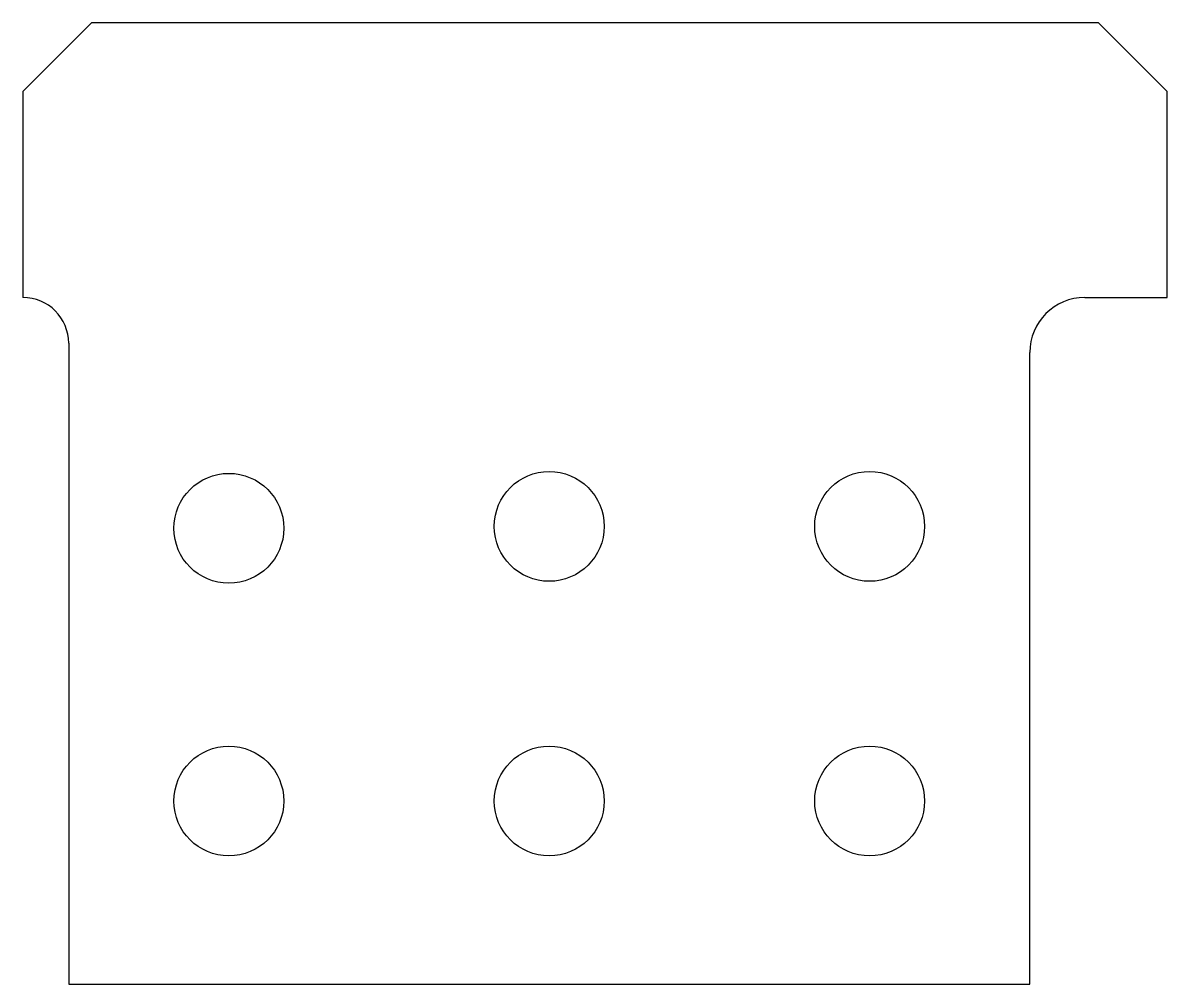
# Model space of a CAD drawing. Header units: millimetres. Extents: x 1263 to 1513, y 929 to 1139.
import ezdxf

# ---------------------------------------------------------------- set-up
doc = ezdxf.new("R2010")
doc.units = ezdxf.units.MM

msp = doc.modelspace()

# ---------------------------------------------------------------- linework, layer by layer
for p, q in [((1263.25, 1123.97), (1278.25, 1138.97)), ((1498.25, 1138.97), (1278.25, 1138.97)), ((1498.25, 1138.97), (1513.25, 1123.97)), ((1263.25, 1123.97), (1263.25, 1078.97)), ((1513.25, 1078.97), (1513.25, 1123.97)), ((1263.25, 1078.97), (1263.25, 1078.97)), ((1495.25, 1078.97), (1513.25, 1078.97)), ((1273.25, 1068.97), (1273.25, 928.97)), ((1483.25, 928.97), (1483.25, 1066.97)), ((1273.25, 928.97), (1483.25, 928.97))]:
    msp.add_line(p, q)
for centre in [(1308.25, 1028.55), (1378.25, 1028.97), (1448.25, 1028.97), (1308.25, 968.97), (1378.25, 968.97), (1448.25, 968.97)]:
    msp.add_circle(centre, 12)
for centre, radius, start, end in [((1263.25, 1068.97), 10, 0, 90), ((1495.25, 1066.97), 12, 90, 180)]:
    msp.add_arc(centre, radius, start, end)

doc.saveas('drawing.dxf')
